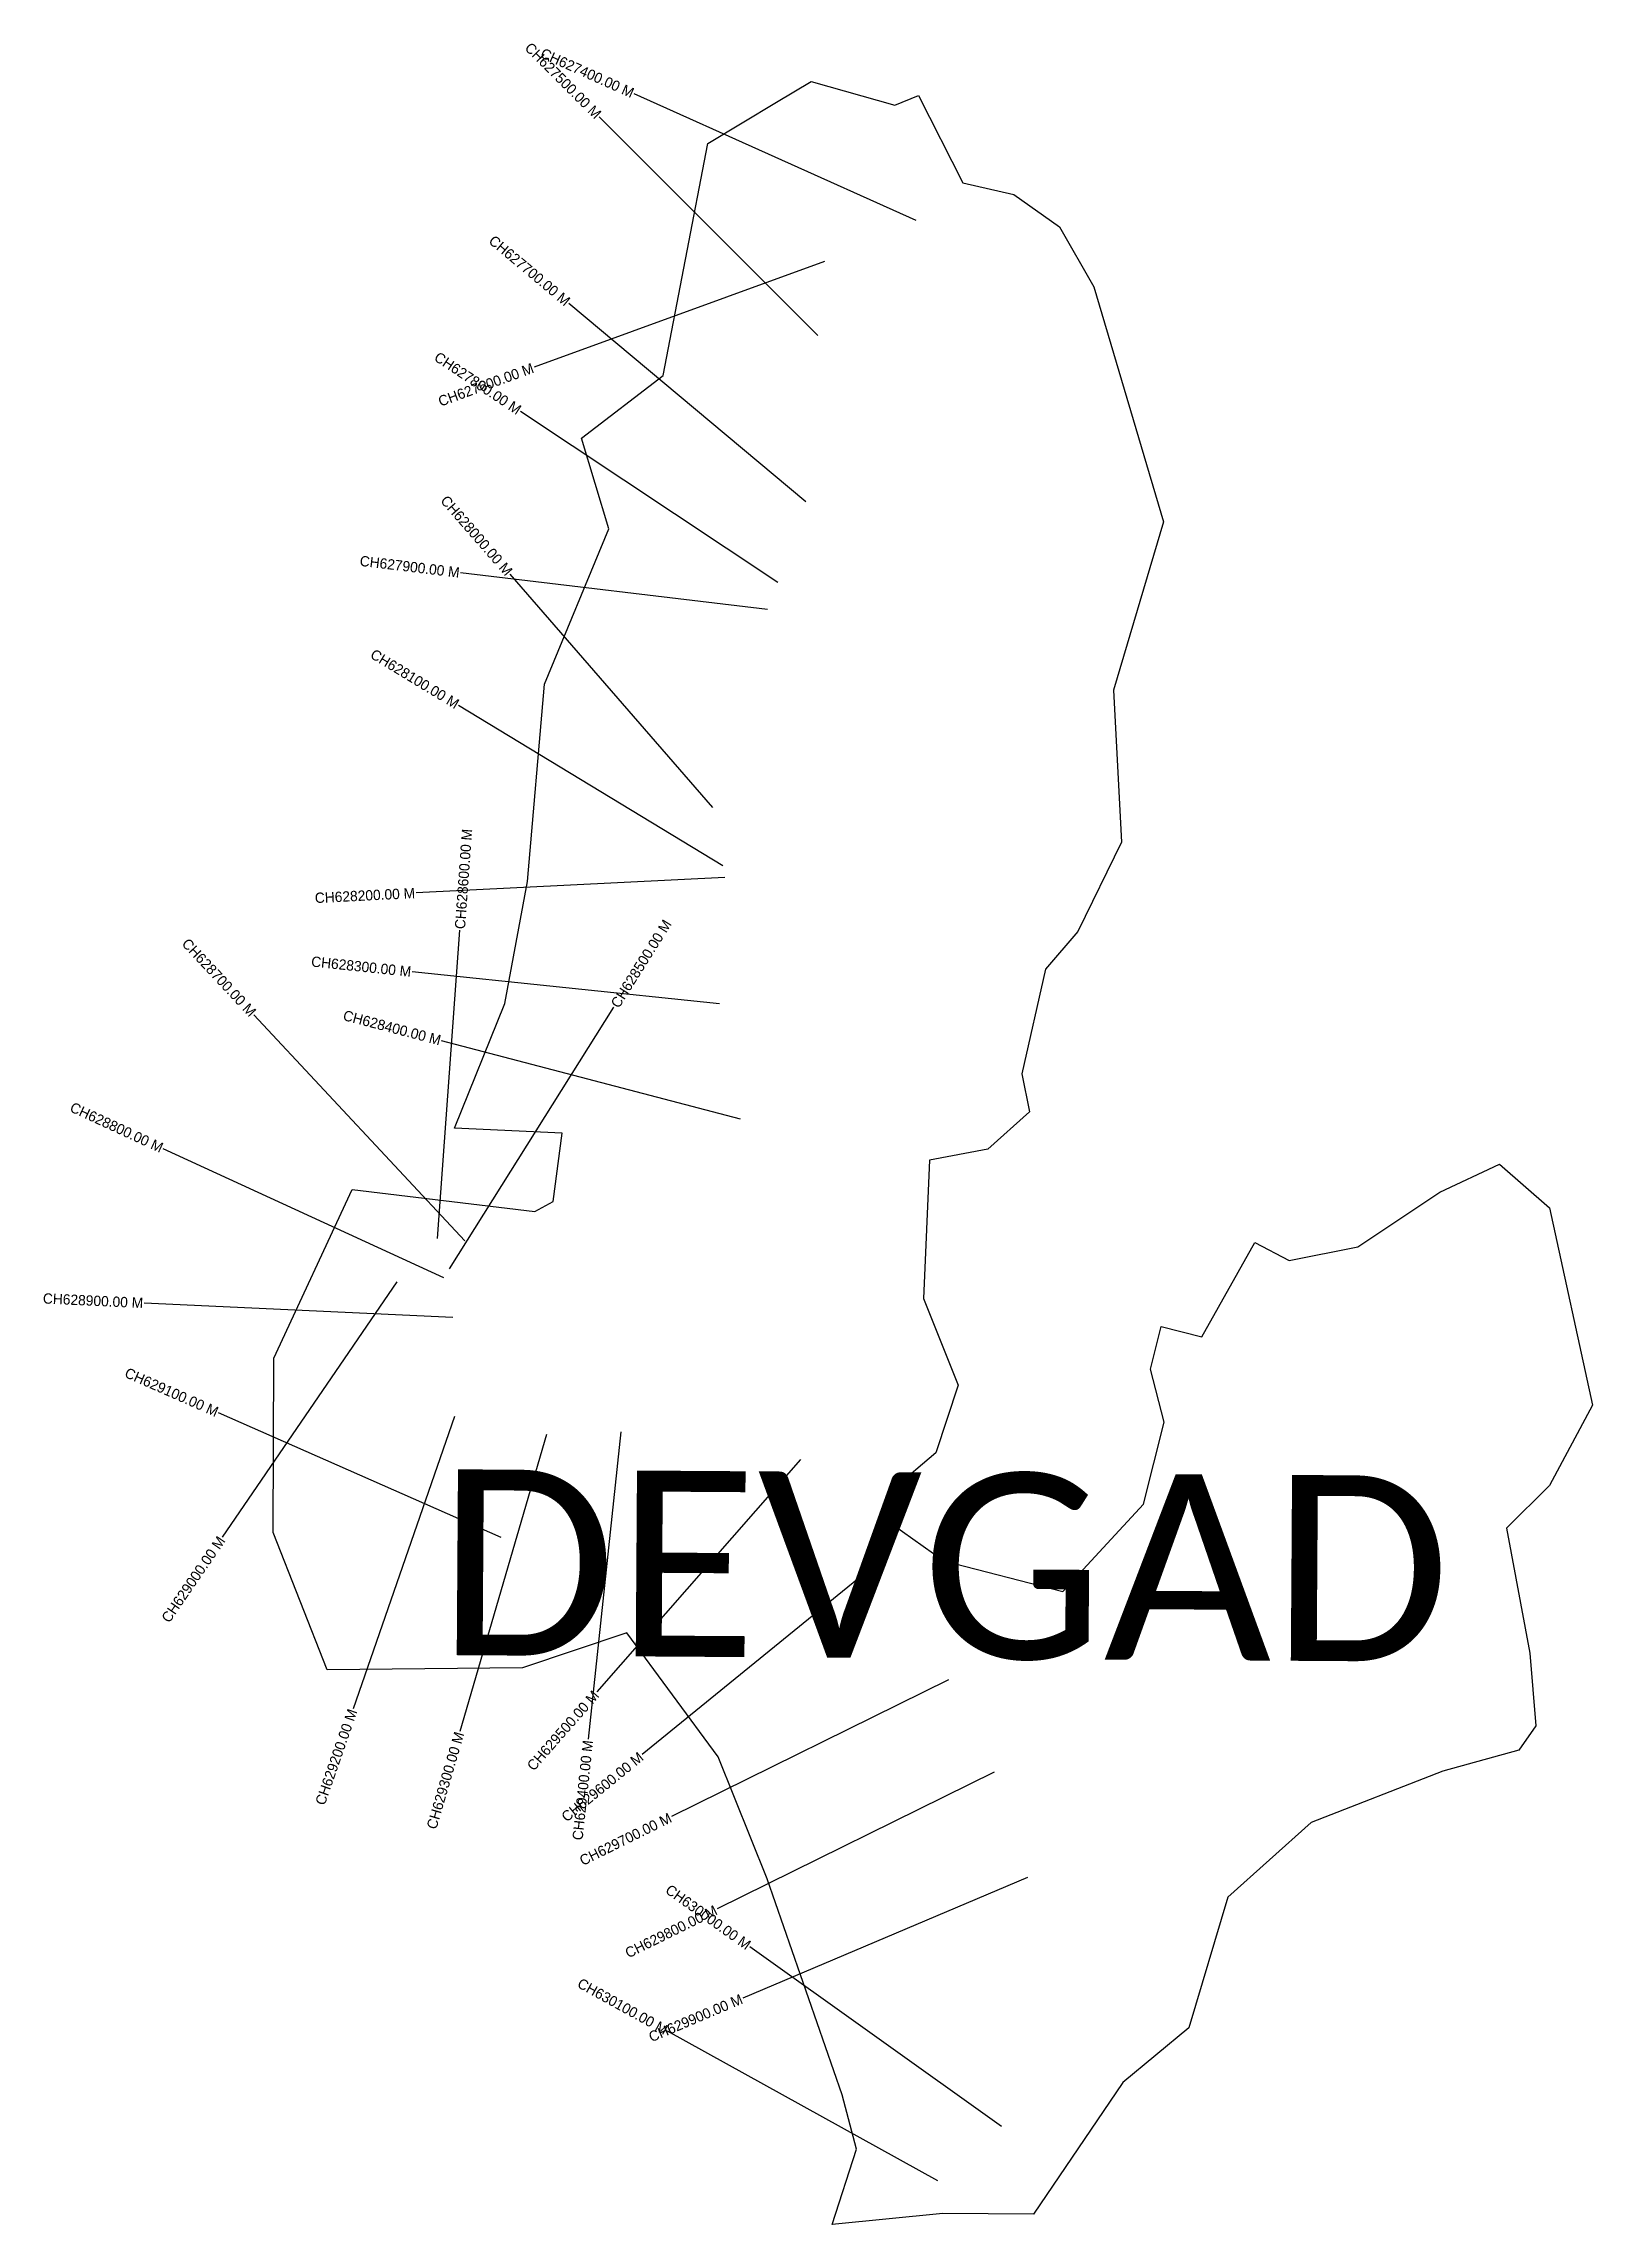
# Model space of a CAD drawing. Header units: metres. Extents: x 325358 to 326861, y 1810568 to 1812685.
import ezdxf
from ezdxf.enums import TextEntityAlignment as Align

# ---------------------------------------------------------------- set-up
doc = ezdxf.new("R2010")
doc.units = ezdxf.units.M
for name, color, linetype in [('CS', 134, 'Continuous'), ('CSMark', 6, 'Continuous'), ('village', 3, 'Continuous'), ('VILLAGE NAME', 250, 'Continuous')]:
    doc.layers.add(name, color=color, linetype=linetype)

msp = doc.modelspace()

# ---------------------------------------------------------------- linework, layer by layer
at = {"layer": 'CS'}
for p, q in [((326204.9, 1812513.1), (325931.2, 1812635.9)), ((326109.5, 1812401.4), (325897.4, 1812613.6)), ((326116, 1812473.2), (325834.1, 1812370.6)), ((326098, 1812239.9), (325867.9, 1812432.5)), ((326070.9, 1812161.7), (325820.9, 1812327.6)), ((326060.6, 1812135.4), (325762.8, 1812171.2)), ((326007.8, 1811943.4), (325810.9, 1812169.8)), ((326017.2, 1811886.6), (325760.9, 1812042.4)), ((326019.3, 1811875.4), (325719.6, 1811860.5)), ((325740.3, 1811525.2), (325762, 1811824.4)), ((326014.1, 1811752.8), (325715.8, 1811783.9)), ((325767, 1811522.8), (325562.2, 1811742)), ((325752.2, 1811495.5), (325911.6, 1811749.6)), ((326034.5, 1811640.8), (325744.3, 1811717)), ((325746.6, 1811486.8), (325474.1, 1811612.2)), ((325700.9, 1811482.9), (325531.4, 1811235.4)), ((325755.4, 1811448.4), (325455.7, 1811462.4)), ((325802.3, 1811234.8), (325527.8, 1811355.9)), ((325757, 1811352.2), (325658.4, 1811068.8)), ((325846.2, 1811334.8), (325762, 1811046.8)), ((325918.4, 1811337.4), (325886.7, 1811039.1)), ((326092.9, 1811310.5), (325895, 1811085)), ((326171.7, 1811213.6), (325939, 1811024.2)), ((326236.5, 1811096.9), (325967.5, 1810964.2)), ((326280.8, 1811007.2), (326011.7, 1810874.5)), ((326313, 1810905.1), (326036.8, 1810788)), ((326287.7, 1810663.2), (326043.7, 1810837.7)), ((326226.2, 1810610.6), (325963.7, 1810755.8))]:
    msp.add_line(p, q, dxfattribs=at)
at = {"layer": 'village', "color": 3, "true_color": 0x00ff00}
msp.add_polyline3d([(326861.4, 1811363.4, 0), (326819.8, 1811285.5, 0), (326778, 1811244.1, 0), (326800.8, 1811122.8, 0), (326806.6, 1811052.2, 0), (326790.1, 1811028.6, 0), (326716.1, 1811008.2, 0), (326588.4, 1810958.2, 0), (326507.7, 1810886, 0), (326469.7, 1810759.1, 0), (326405.5, 1810706, 0), (326318.8, 1810578.2, 0), (326231, 1810578.9, 0), (326123.6, 1810568.3, 0), (326147.1, 1810641.3, 0), (326133.2, 1810694.2, 0), (326060.3, 1810903.8, 0), (326012.9, 1811022, 0), (325924.1, 1811142.4, 0), (325822.8, 1811108.4, 0), (325633.4, 1811106.6, 0), (325580.8, 1811239.7, 0), (325581.6, 1811409.1, 0), (325657.6, 1811572.6, 0), (325834.9, 1811551.2, 0), (325852.6, 1811560.9, 0), (325861.4, 1811627.3, 0), (325756.8, 1811632.2, 0), (325805.8, 1811753.1, 0), (325827.6, 1811871.7, 0), (325844.4, 1812063.1, 0), (325906.8, 1812213.9, 0), (325880.3, 1812301.7, 0), (325959.3, 1812362.6, 0), (326002.8, 1812587.8, 0), (326069.5, 1812627.9, 0), (326103.1, 1812648, 0), (326184.3, 1812624.9, 0), (326207.3, 1812634.3, 0), (326250.3, 1812549.6, 0), (326299.7, 1812538.2, 0), (326344.3, 1812506.8, 0), (326377.5, 1812448.6, 0), (326445.2, 1812220.5, 0), (326396.7, 1812057.2, 0), (326404.3, 1811909.8, 0), (326361.8, 1811823.1, 0), (326330.7, 1811786.5, 0), (326307.6, 1811684.9, 0), (326315.1, 1811647.9, 0), (326274.6, 1811611.9, 0), (326217.9, 1811601, 0), (326212.3, 1811466.7, 0), (326245.8, 1811382.7, 0), (326224, 1811317.1, 0), (326183.1, 1811282.3, 0), (326181.7, 1811247.9, 0), (326231.9, 1811212.2, 0), (326347.4, 1811182.4, 0), (326425.8, 1811267.4, 0), (326445.7, 1811346.8, 0), (326432.5, 1811398.4, 0), (326442.7, 1811439.8, 0), (326482.4, 1811429.7, 0), (326533.8, 1811521.3, 0), (326567, 1811503.6, 0), (326633.7, 1811517.1, 0), (326713.4, 1811570.2, 0), (326771.1, 1811597.3, 0), (326819.7, 1811554.8, 0)], close=True, dxfattribs=at)

# ---------------------------------------------------------------- texts
at = {"layer": 'CSMark'}
for s, rotation, p in [('CH627500.00 M', 314.9834, (325896.7, 1812614.3)), ('CH627400.00 M', 335.8427, (325930.3, 1812636.3)), ('CH627700.00 M', 320.0759, (325867.1, 1812433.1)), ('CH627800.00 M', 326.4301, (325820.1, 1812328.2)), ('CH627600.00 M', 19.994, (325833.2, 1812370.3)), ('CH628000.00 M', 311.0295, (325810.3, 1812170.5)), ('CH627900.00 M', 353.1525, (325761.8, 1812171.3)), ('CH628100.00 M', 328.708, (325760, 1812042.9)), ('CH628200.00 M', 2.8523, (325718.6, 1811860.4)), ('CH628700.00 M', 313.0373, (325561.6, 1811742.8)), ('CH628300.00 M', 354.0567, (325714.8, 1811784)), ('CH628400.00 M', 345.275, (325743.4, 1811717.3)), ('CH628800.00 M', 335.2813, (325473.2, 1811612.6)), ('CH628900.00 M', 357.3283, (325454.7, 1811462.5)), ('CH629100.00 M', 336.1967, (325526.9, 1811356.3)), ('CH629000.00 M', 55.6003, (325530.9, 1811234.5)), ('CH629500.00 M', 48.7398, (325894.3, 1811084.2)), ('CH629200.00 M', 70.8197, (325658.1, 1811067.9)), ('CH629300.00 M', 73.7073, (325761.7, 1811045.9)), ('CH629600.00 M', 39.1409, (325938.2, 1811023.6)), ('CH629400.00 M', 83.9262, (325886.5, 1811038.1)), ('CH629700.00 M', 26.2635, (325966.6, 1810963.7)), ('CH630000.00 M', 324.4477, (326042.8, 1810838.2)), ('CH629800.00 M', 26.2635, (326010.8, 1810874)), ('CH630100.00 M', 331.0452, (325962.8, 1810756.3)), ('CH629900.00 M', 22.9762, (326035.8, 1810787.6))]:
    msp.add_text(s, height=10, rotation=rotation, dxfattribs=at).set_placement(p, align=Align.MIDDLE_RIGHT)
for s, rotation, p in [('CH628600.00 M', 85.8434, (325762.1, 1811825.4)), ('CH628500.00 M', 57.9089, (325912.2, 1811750.5))]:
    msp.add_text(s, height=10, rotation=rotation, dxfattribs=at).set_placement(p, align=Align.MIDDLE_LEFT)
at = {"layer": 'VILLAGE NAME', "insert": (325741.2, 1811301.2), "char_height": 180.345, "attachment_point": 1, "rotation": 359.6139}
msp.add_mtext_dynamic_manual_height_columns('{\\fCalibri|b0|i0|c0|p34;DEVGAD}', width=1779.605, gutter_width=901.7, heights=[0], dxfattribs=at)

doc.saveas('drawing.dxf')
